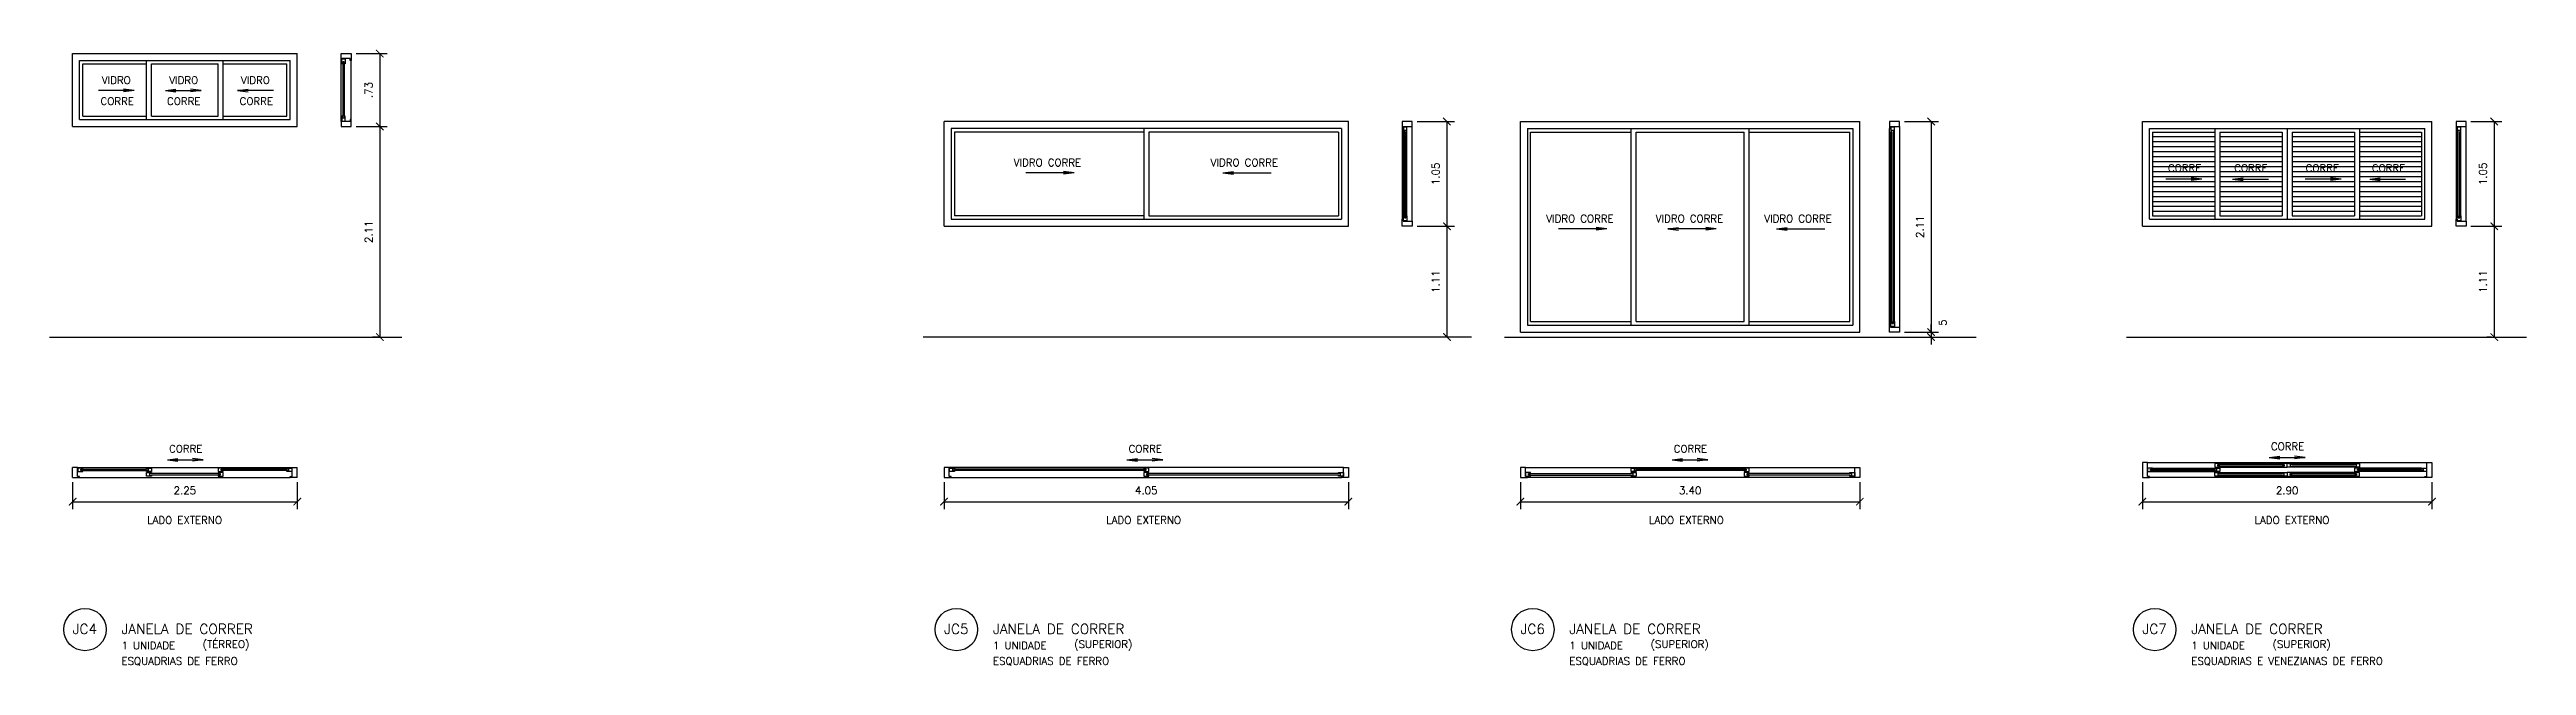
# Model space of a CAD drawing. Header units: millimetres. Extents: x 193 to 586, y 108 to 133.
# Drawn here: x 313.71 to 338.52, y 125.87 to 132.04 of the extents above; entities that cross this region are included whole.
import ezdxf

# ---------------------------------------------------------------- set-up
doc = ezdxf.new("R2010")
doc.units = ezdxf.units.MM
for name, color, linetype in [('CAIX', 2, 'Continuous'), ('CAIXN', 7, 'Continuous'), ('COTAS', 1, 'Continuous'), ('LVISTA01', 8, 'Continuous'), ('LVISTA02', 1, 'Continuous'), ('REVEST', 2, 'Continuous')]:
    doc.layers.add(name, color=color, linetype=linetype)
doc.styles.add('100-50', font='romans.shx', dxfattribs={"height": 0.125})
doc.styles.add('60-50', font='romans.shx', dxfattribs={"height": 0.075})
doc.dimstyles.new('50', dxfattribs={"dimtxt": 0.1, "dimasz": 2.5, "dimexe": 1.25, "dimexo": 0.625, "dimgap": 0.075, "dimtad": 1, "dimzin": 0, "dimdsep": 46, "dimtxsty": '60-50', "dimcen": 2.5, "dimclrt": 3, "dimadec": 0, "dimazin": 0, "dimtfac": 1, "dimtmove": 0, "dimatfit": 3, "dimfxl": 1, "dimarcsym": 0})

# ---------------------------------------------------------------- blocks, each defined once
blk = doc.blocks.new('_ARCHTICK')
at = {"color": 0, "linetype": 'ByBlock', "const_width": 0.15}
blk.add_lwpolyline([(-0.5, -0.5), (0.5, 0.5)], dxfattribs=at)
blk = doc.blocks.new('*D85')
at = {"color": 0, "linetype": 'ByBlock'}
for p, q in [((140.106, 234.805), (140.419, 234.805)), ((140.344, 234.805), (140.344, 234.075)), ((140.106, 234.075), (140.419, 234.075))]:
    blk.add_line(p, q, dxfattribs=at)
at = {"layer": 'DEFPOINTS', "color": 0, "linetype": 'ByBlock'}
for p in [(140.056, 234.805), (140.056, 234.075), (140.344, 234.075)]:
    blk.add_point(p, dxfattribs=at)
at = {"color": 0, "linetype": 'ByBlock', "xscale": 0.075, "yscale": 0.075, "zscale": 0.075}
for p, rotation in [((140.344, 234.805), 90), ((140.344, 234.075), 270)]:
    blk.add_blockref('_ARCHTICK', p, dxfattribs=dict(at, rotation=rotation))
at = {"color": 3, "linetype": 'ByBlock', "insert": (140.232, 234.44), "char_height": 0.075, "attachment_point": 5, "rotation": 90, "style": '60-50'}
blk.add_mtext('.73', dxfattribs=at)
blk = doc.blocks.new('*D86')
at = {"color": 0, "linetype": 'ByBlock'}
for p, q in [((140.344, 234.075), (140.344, 231.965)), ((140.352, 231.965), (140.269, 231.965))]:
    blk.add_line(p, q, dxfattribs=at)
at = {"layer": 'DEFPOINTS', "color": 0, "linetype": 'ByBlock'}
for p in [(140.056, 234.075), (140.344, 231.965), (140.402, 231.965)]:
    blk.add_point(p, dxfattribs=at)
at = {"color": 0, "linetype": 'ByBlock', "xscale": 0.075, "yscale": 0.075, "zscale": 0.075}
for p, rotation in [((140.344, 234.075), 90), ((140.344, 231.965), 270)]:
    blk.add_blockref('_ARCHTICK', p, dxfattribs=dict(at, rotation=rotation))
at = {"color": 3, "linetype": 'ByBlock', "insert": (140.232, 233.02), "char_height": 0.075, "attachment_point": 5, "rotation": 90, "style": '60-50'}
blk.add_mtext('2.11', dxfattribs=at)
blk = doc.blocks.new('*D87')
at = {"color": 0, "linetype": 'ByBlock'}
for p, q in [((141.414, 230.494), (141.414, 230.225)), ((143.664, 230.494), (143.664, 230.225)), ((141.414, 230.3), (143.664, 230.3))]:
    blk.add_line(p, q, dxfattribs=at)
at = {"layer": 'DEFPOINTS', "color": 0, "linetype": 'ByBlock'}
for p in [(141.414, 230.544), (143.664, 230.544), (143.664, 230.3)]:
    blk.add_point(p, dxfattribs=at)
at = {"color": 0, "linetype": 'ByBlock', "xscale": 0.075, "yscale": 0.075, "zscale": 0.075, "rotation": 180}
blk.add_blockref('_ARCHTICK', (141.414, 230.3), dxfattribs=at)
at = {"color": 0, "linetype": 'ByBlock', "xscale": 0.075, "yscale": 0.075, "zscale": 0.075}
blk.add_blockref('_ARCHTICK', (143.664, 230.3), dxfattribs=at)
at = {"color": 3, "linetype": 'ByBlock', "insert": (142.539, 230.413), "char_height": 0.075, "attachment_point": 5, "style": '60-50'}
blk.add_mtext('2.25', dxfattribs=at)
blk = doc.blocks.new('*D88')
at = {"color": 0, "linetype": 'ByBlock'}
for p, q in [((150.023, 234.115), (150.396, 234.115)), ((150.321, 234.115), (150.321, 233.065)), ((150.023, 233.065), (150.396, 233.065))]:
    blk.add_line(p, q, dxfattribs=at)
at = {"layer": 'DEFPOINTS', "color": 0, "linetype": 'ByBlock'}
for p in [(149.973, 234.115), (149.973, 233.065), (150.321, 233.065)]:
    blk.add_point(p, dxfattribs=at)
at = {"color": 0, "linetype": 'ByBlock', "xscale": 0.075, "yscale": 0.075, "zscale": 0.075}
for p, rotation in [((150.321, 234.115), 90), ((150.321, 233.065), 270)]:
    blk.add_blockref('_ARCHTICK', p, dxfattribs=dict(at, rotation=rotation))
at = {"color": 3, "linetype": 'ByBlock', "insert": (150.208, 233.59), "char_height": 0.075, "attachment_point": 5, "rotation": 90, "style": '60-50'}
blk.add_mtext('1.05', dxfattribs=at)
blk = doc.blocks.new('*D89')
at = {"color": 0, "linetype": 'ByBlock'}
for p, q in [((150.321, 233.06), (150.321, 231.95)), ((150.306, 231.95), (150.246, 231.95))]:
    blk.add_line(p, q, dxfattribs=at)
at = {"layer": 'DEFPOINTS', "color": 0, "linetype": 'ByBlock'}
for p in [(149.973, 233.06), (150.321, 231.95), (150.356, 231.95)]:
    blk.add_point(p, dxfattribs=at)
at = {"color": 0, "linetype": 'ByBlock', "xscale": 0.075, "yscale": 0.075, "zscale": 0.075}
for p, rotation in [((150.321, 233.06), 90), ((150.321, 231.95), 270)]:
    blk.add_blockref('_ARCHTICK', p, dxfattribs=dict(at, rotation=rotation))
at = {"color": 3, "linetype": 'ByBlock', "insert": (150.208, 232.505), "char_height": 0.075, "attachment_point": 5, "rotation": 90, "style": '60-50'}
blk.add_mtext('1.11', dxfattribs=at)
blk = doc.blocks.new('*D90')
at = {"color": 0, "linetype": 'ByBlock'}
for p, q in [((145.284, 230.494), (145.284, 230.225)), ((149.334, 230.494), (149.334, 230.225)), ((145.284, 230.3), (149.334, 230.3))]:
    blk.add_line(p, q, dxfattribs=at)
at = {"layer": 'DEFPOINTS', "color": 0, "linetype": 'ByBlock'}
for p in [(145.284, 230.544), (149.334, 230.544), (149.334, 230.3)]:
    blk.add_point(p, dxfattribs=at)
at = {"color": 0, "linetype": 'ByBlock', "xscale": 0.075, "yscale": 0.075, "zscale": 0.075, "rotation": 180}
blk.add_blockref('_ARCHTICK', (145.284, 230.3), dxfattribs=at)
at = {"color": 0, "linetype": 'ByBlock', "xscale": 0.075, "yscale": 0.075, "zscale": 0.075}
blk.add_blockref('_ARCHTICK', (149.334, 230.3), dxfattribs=at)
at = {"color": 3, "linetype": 'ByBlock', "insert": (147.309, 230.413), "char_height": 0.075, "attachment_point": 5, "style": '60-50'}
blk.add_mtext('4.05', dxfattribs=at)
blk = doc.blocks.new('*D91')
at = {"color": 0, "linetype": 'ByBlock'}
for p, q in [((150.92, 230.494), (150.92, 230.225)), ((154.32, 230.494), (154.32, 230.225)), ((150.92, 230.3), (154.32, 230.3))]:
    blk.add_line(p, q, dxfattribs=at)
at = {"layer": 'DEFPOINTS', "color": 0, "linetype": 'ByBlock'}
for p in [(150.92, 230.544), (154.32, 230.544), (154.32, 230.3)]:
    blk.add_point(p, dxfattribs=at)
at = {"color": 0, "linetype": 'ByBlock', "xscale": 0.075, "yscale": 0.075, "zscale": 0.075, "rotation": 180}
blk.add_blockref('_ARCHTICK', (150.92, 230.3), dxfattribs=at)
at = {"color": 0, "linetype": 'ByBlock', "xscale": 0.075, "yscale": 0.075, "zscale": 0.075}
blk.add_blockref('_ARCHTICK', (154.32, 230.3), dxfattribs=at)
at = {"color": 3, "linetype": 'ByBlock', "insert": (152.62, 230.413), "char_height": 0.075, "attachment_point": 5, "style": '60-50'}
blk.add_mtext('3.40', dxfattribs=at)
blk = doc.blocks.new('*D92')
at = {"color": 0, "linetype": 'ByBlock'}
for p, q in [((154.574, 234.11), (154.915, 234.11)), ((154.84, 234.11), (154.84, 232)), ((154.574, 232), (154.915, 232))]:
    blk.add_line(p, q, dxfattribs=at)
at = {"layer": 'DEFPOINTS', "color": 0, "linetype": 'ByBlock'}
for p in [(154.524, 234.11), (154.524, 232), (154.84, 232)]:
    blk.add_point(p, dxfattribs=at)
at = {"color": 0, "linetype": 'ByBlock', "xscale": 0.075, "yscale": 0.075, "zscale": 0.075}
for p, rotation in [((154.84, 234.11), 90), ((154.84, 232), 270)]:
    blk.add_blockref('_ARCHTICK', p, dxfattribs=dict(at, rotation=rotation))
at = {"color": 3, "linetype": 'ByBlock', "insert": (154.728, 233.055), "char_height": 0.075, "attachment_point": 5, "rotation": 90, "style": '60-50'}
blk.add_mtext('2.11', dxfattribs=at)
blk = doc.blocks.new('*D93')
at = {"color": 0, "linetype": 'ByBlock'}
for p, q in [((154.84, 232), (154.84, 232.075)), ((154.84, 232), (154.84, 231.95)), ((154.84, 232), (154.84, 231.95)), ((154.58, 231.95), (154.915, 231.95)), ((154.84, 231.95), (154.84, 231.875))]:
    blk.add_line(p, q, dxfattribs=at)
at = {"layer": 'DEFPOINTS', "color": 0, "linetype": 'ByBlock'}
for p in [(154.524, 232), (154.53, 231.95), (154.84, 231.95)]:
    blk.add_point(p, dxfattribs=at)
at = {"color": 0, "linetype": 'ByBlock', "xscale": 0.075, "yscale": 0.075, "zscale": 0.075}
for p, rotation in [((154.84, 232), 270), ((154.84, 231.95), 90)]:
    blk.add_blockref('_ARCHTICK', p, dxfattribs=dict(at, rotation=rotation))
at = {"color": 3, "linetype": 'ByBlock', "insert": (154.957, 232.094), "char_height": 0.075, "attachment_point": 5, "rotation": 90, "style": '60-50'}
blk.add_mtext('5', dxfattribs=at)
blk = doc.blocks.new('*D94')
at = {"color": 0, "linetype": 'ByBlock'}
for p, q in [((158.742, 234.115), (159.05, 234.115)), ((158.975, 234.115), (158.975, 233.065)), ((158.742, 233.065), (159.05, 233.065))]:
    blk.add_line(p, q, dxfattribs=at)
at = {"layer": 'DEFPOINTS', "color": 0, "linetype": 'ByBlock'}
for p in [(158.692, 234.115), (158.692, 233.065), (158.975, 233.065)]:
    blk.add_point(p, dxfattribs=at)
at = {"color": 0, "linetype": 'ByBlock', "xscale": 0.075, "yscale": 0.075, "zscale": 0.075}
for p, rotation in [((158.975, 234.115), 90), ((158.975, 233.065), 270)]:
    blk.add_blockref('_ARCHTICK', p, dxfattribs=dict(at, rotation=rotation))
at = {"color": 3, "linetype": 'ByBlock', "insert": (158.862, 233.59), "char_height": 0.075, "attachment_point": 5, "rotation": 90, "style": '60-50'}
blk.add_mtext('1.05', dxfattribs=at)
blk = doc.blocks.new('*D95')
at = {"color": 0, "linetype": 'ByBlock'}
for p, q in [((158.975, 233.06), (158.975, 231.95)), ((158.947, 231.95), (158.9, 231.95))]:
    blk.add_line(p, q, dxfattribs=at)
at = {"layer": 'DEFPOINTS', "color": 0, "linetype": 'ByBlock'}
for p in [(158.692, 233.06), (158.975, 231.95), (158.997, 231.95)]:
    blk.add_point(p, dxfattribs=at)
at = {"color": 0, "linetype": 'ByBlock', "xscale": 0.075, "yscale": 0.075, "zscale": 0.075}
for p, rotation in [((158.975, 233.06), 90), ((158.975, 231.95), 270)]:
    blk.add_blockref('_ARCHTICK', p, dxfattribs=dict(at, rotation=rotation))
at = {"color": 3, "linetype": 'ByBlock', "insert": (158.862, 232.505), "char_height": 0.075, "attachment_point": 5, "rotation": 90, "style": '60-50'}
blk.add_mtext('1.11', dxfattribs=at)
blk = doc.blocks.new('*D96')
at = {"color": 0, "linetype": 'ByBlock'}
for p, q in [((155.451, 230.494), (155.451, 230.225)), ((158.351, 230.494), (158.351, 230.225)), ((155.451, 230.3), (158.351, 230.3))]:
    blk.add_line(p, q, dxfattribs=at)
at = {"layer": 'DEFPOINTS', "color": 0, "linetype": 'ByBlock'}
for p in [(155.451, 230.544), (158.351, 230.544), (158.351, 230.3)]:
    blk.add_point(p, dxfattribs=at)
at = {"color": 0, "linetype": 'ByBlock', "xscale": 0.075, "yscale": 0.075, "zscale": 0.075, "rotation": 180}
blk.add_blockref('_ARCHTICK', (155.451, 230.3), dxfattribs=at)
at = {"color": 0, "linetype": 'ByBlock', "xscale": 0.075, "yscale": 0.075, "zscale": 0.075}
blk.add_blockref('_ARCHTICK', (158.351, 230.3), dxfattribs=at)
at = {"color": 3, "linetype": 'ByBlock', "insert": (156.901, 230.413), "char_height": 0.075, "attachment_point": 5, "style": '60-50'}
blk.add_mtext('2.90', dxfattribs=at)

msp = doc.modelspace()

# ---------------------------------------------------------------- linework, layer by layer
at = {"layer": 'CAIX'}
for p, q in [((316.6312, 131.9997), (316.7312, 131.9997)), ((316.6487, 131.8972), (316.6487, 131.3722)), ((316.6637, 131.8972), (316.6637, 131.3722)), ((314.5594, 131.631), (314.4535, 131.6443)), ((314.5594, 131.631), (314.4535, 131.6178)), ((314.8713, 131.631), (314.9772, 131.6443)), ((314.8713, 131.631), (314.9772, 131.6178)), ((315.2305, 131.631), (315.1245, 131.6443)), ((315.2305, 131.631), (315.1245, 131.6178)), ((315.594, 131.631), (315.6999, 131.6443)), ((315.594, 131.631), (315.6999, 131.6178)), ((316.6312, 131.2697), (316.7312, 131.2697)), ((327.2834, 130.3748), (327.2834, 131.2137)), ((327.2984, 130.3748), (327.2984, 131.2137)), ((332.1651, 129.3147), (332.1651, 131.2137)), ((332.1801, 129.3147), (332.1801, 131.2137)), ((337.839, 130.3748), (337.839, 131.2137)), ((337.854, 130.3748), (337.854, 131.2137)), ((323.9754, 130.8057), (323.8694, 130.8189)), ((323.9754, 130.8057), (323.8694, 130.7925)), ((325.4638, 130.8057), (325.5697, 130.8189)), ((325.4638, 130.8057), (325.5697, 130.7925)), ((335.2687, 130.7412), (335.1627, 130.7544)), ((335.5772, 130.7412), (335.6831, 130.7544)), ((336.6648, 130.7412), (336.5589, 130.7544)), ((336.9516, 130.7412), (337.0576, 130.7544)), ((335.2687, 130.7412), (335.1627, 130.728)), ((335.5772, 130.7412), (335.6831, 130.728)), ((336.6648, 130.7412), (336.5589, 130.728)), ((336.9516, 130.7412), (337.0576, 130.728)), ((329.3093, 130.2439), (329.2034, 130.2571)), ((329.9225, 130.2439), (330.0284, 130.2571)), ((330.4064, 130.2439), (330.3005, 130.2571)), ((331.0095, 130.2439), (331.1154, 130.2571)), ((329.3093, 130.2439), (329.2034, 130.2306)), ((329.9225, 130.2439), (330.0284, 130.2306)), ((330.4064, 130.2439), (330.3005, 130.2306)), ((331.0095, 130.2439), (331.1154, 130.2306)), ((313.942, 127.7535), (313.942, 127.8535)), ((314.027, 127.836), (314.6836, 127.836)), ((314.027, 127.821), (314.6836, 127.821)), ((315.4003, 127.791), (314.7336, 127.791)), ((315.4003, 127.776), (314.7336, 127.776)), ((314.8916, 127.9284), (314.9975, 127.9417)), ((314.8916, 127.9284), (314.9975, 127.9152)), ((315.2507, 127.9284), (315.1448, 127.9417)), ((315.2507, 127.9284), (315.1448, 127.9152)), ((316.0895, 127.836), (315.4503, 127.836)), ((316.0895, 127.821), (315.4503, 127.821)), ((316.192, 127.7535), (316.192, 127.8535)), ((322.6712, 127.8535), (322.6712, 127.7535)), ((324.6712, 127.836), (322.7753, 127.836)), ((324.6712, 127.821), (322.7753, 127.821)), ((324.5029, 127.9284), (324.6088, 127.9417)), ((324.5029, 127.9284), (324.6088, 127.9152)), ((326.6212, 127.791), (324.7212, 127.791)), ((326.6212, 127.776), (324.7212, 127.776)), ((324.862, 127.9284), (324.7561, 127.9417)), ((324.862, 127.9284), (324.7561, 127.9152)), ((326.6212, 127.801), (326.6712, 127.801)), ((326.6212, 127.791), (326.6212, 127.801)), ((326.6412, 127.791), (326.6212, 127.791)), ((326.6212, 127.766), (326.6212, 127.776)), ((326.6212, 127.776), (326.6412, 127.776)), ((326.6412, 127.776), (326.6412, 127.791)), ((326.6712, 127.801), (326.6712, 127.766)), ((326.7212, 127.8535), (326.7212, 127.7535)), ((328.4447, 127.8535), (328.4447, 127.7535)), ((328.5447, 127.801), (328.4947, 127.801)), ((328.4947, 127.801), (328.4947, 127.766)), ((328.5247, 127.776), (328.5247, 127.791)), ((328.5247, 127.791), (328.5447, 127.791)), ((328.5447, 127.776), (328.5247, 127.776)), ((328.5447, 127.791), (328.5447, 127.801)), ((328.5447, 127.791), (329.553, 127.791)), ((328.5447, 127.776), (329.553, 127.776)), ((328.5447, 127.766), (328.5447, 127.776)), ((330.6863, 127.836), (329.603, 127.836)), ((330.6863, 127.821), (329.603, 127.821)), ((329.9632, 127.9284), (330.0692, 127.9417)), ((329.9632, 127.9284), (330.0692, 127.9152)), ((330.3224, 127.9284), (330.2165, 127.9417)), ((330.3224, 127.9284), (330.2165, 127.9152)), ((331.7447, 127.791), (330.7363, 127.791)), ((331.7447, 127.776), (330.7363, 127.776)), ((331.7447, 127.801), (331.7947, 127.801)), ((331.7447, 127.791), (331.7447, 127.801)), ((331.7647, 127.791), (331.7447, 127.791)), ((331.7447, 127.766), (331.7447, 127.776)), ((331.7447, 127.776), (331.7647, 127.776)), ((331.7647, 127.776), (331.7647, 127.791)), ((331.7947, 127.801), (331.7947, 127.766)), ((331.8447, 127.8535), (331.8447, 127.7535)), ((334.6746, 127.9035), (334.6746, 127.7535)), ((334.7596, 127.836), (335.3996, 127.836)), ((334.7596, 127.821), (335.3996, 127.821)), ((335.4321, 127.881), (336.0746, 127.881)), ((335.4321, 127.866), (336.0746, 127.866)), ((335.4321, 127.791), (336.0746, 127.791)), ((335.4321, 127.776), (336.0746, 127.776)), ((335.9452, 127.9525), (336.0512, 127.9658)), ((335.9452, 127.9525), (336.0512, 127.9393)), ((336.7996, 127.881), (336.1746, 127.881)), ((336.7996, 127.866), (336.1746, 127.866)), ((336.7996, 127.791), (336.1746, 127.791)), ((336.7996, 127.776), (336.1746, 127.776)), ((336.3044, 127.9525), (336.1985, 127.9658)), ((336.3044, 127.9525), (336.1985, 127.9393)), ((337.4721, 127.836), (336.8496, 127.836)), ((337.4721, 127.821), (336.8496, 127.821)), ((337.5746, 127.9035), (337.5746, 127.7535)), ((326.6712, 127.766), (326.6212, 127.766)), ((328.4947, 127.766), (328.5447, 127.766)), ((331.7947, 127.766), (331.7447, 127.766))]:
    msp.add_line(p, q, dxfattribs=at)
at = {"layer": 'CAIX', "color": 1}
for p, q in [((316.6312, 131.3197), (316.6312, 131.9497)), ((316.7312, 131.3397), (316.7312, 131.9297)), ((332.1426, 129.2796), (332.1426, 131.2496)), ((327.2734, 130.3748), (327.2734, 131.2137)), ((327.3084, 130.3748), (327.3084, 131.2137)), ((332.1551, 129.3147), (332.1551, 131.2137)), ((332.1901, 129.3147), (332.1901, 131.2137)), ((337.829, 130.3748), (337.829, 131.2137)), ((337.864, 130.3748), (337.864, 131.2137)), ((313.992, 127.8535), (316.142, 127.8535)), ((334.7246, 127.9035), (337.5246, 127.9035)), ((334.7771, 127.846), (335.3996, 127.846)), ((334.7771, 127.811), (335.3996, 127.811)), ((335.4496, 127.891), (336.0746, 127.891)), ((335.4496, 127.856), (336.0746, 127.856)), ((335.4496, 127.801), (336.0746, 127.801)), ((336.8021, 127.891), (336.1746, 127.891)), ((336.8021, 127.856), (336.1746, 127.856)), ((336.8021, 127.801), (336.1746, 127.801)), ((337.4721, 127.846), (336.8496, 127.846)), ((337.4721, 127.811), (336.8496, 127.811)), ((314.012, 127.7535), (316.122, 127.7535)), ((337.5046, 127.7535), (334.7446, 127.7535)), ((335.4496, 127.766), (336.0746, 127.766)), ((336.8021, 127.766), (336.1746, 127.766))]:
    msp.add_line(p, q, dxfattribs=at)
at = {"layer": 'CAIX', "color": 7}
for p, q in [((314.5594, 131.631), (314.2003, 131.631)), ((314.8713, 131.631), (315.2305, 131.631)), ((315.9531, 131.631), (315.594, 131.631)), ((323.9754, 130.8057), (323.4914, 130.8057)), ((325.4638, 130.8057), (325.9477, 130.8057)), ((335.2687, 130.7412), (334.9095, 130.7412)), ((335.5772, 130.7412), (335.9364, 130.7412)), ((336.6648, 130.7412), (336.3056, 130.7412)), ((336.9516, 130.7412), (337.3108, 130.7412)), ((329.3093, 130.2439), (328.8254, 130.2439)), ((330.4064, 130.2439), (329.9225, 130.2439)), ((331.0095, 130.2439), (331.4934, 130.2439)), ((314.8916, 127.9284), (315.2507, 127.9284)), ((324.5029, 127.9284), (324.862, 127.9284)), ((329.9632, 127.9284), (330.3224, 127.9284)), ((335.9452, 127.9525), (336.3044, 127.9525))]:
    msp.add_line(p, q, dxfattribs=at)
at = {"layer": 'CAIX'}
for points in [[(316.7312, 131.9997), (316.7312, 131.9297), (316.7212, 131.9297), (316.7212, 131.9497), (316.6312, 131.9497), (316.6312, 131.9997)], [(316.7312, 131.2697), (316.7312, 131.3397), (316.7212, 131.3397), (316.7212, 131.3197), (316.6312, 131.3197), (316.6312, 131.2697)], [(313.942, 127.7535), (314.012, 127.7535), (314.012, 127.7635), (313.992, 127.7635), (313.992, 127.8535), (313.942, 127.8535)], [(316.192, 127.7535), (316.122, 127.7535), (316.122, 127.7635), (316.142, 127.7635), (316.142, 127.8535), (316.192, 127.8535)], [(322.6712, 127.7535), (322.7412, 127.7535), (322.7412, 127.7635), (322.7212, 127.7635), (322.7212, 127.8535), (322.6712, 127.8535)], [(326.7212, 127.7535), (326.6512, 127.7535), (326.6512, 127.7635), (326.6712, 127.7635), (326.6712, 127.8535), (326.7212, 127.8535)], [(328.4447, 127.7535), (328.5147, 127.7535), (328.5147, 127.7635), (328.4947, 127.7635), (328.4947, 127.8535), (328.4447, 127.8535)], [(331.8447, 127.7535), (331.7747, 127.7535), (331.7747, 127.7635), (331.7947, 127.7635), (331.7947, 127.8535), (331.8447, 127.8535)], [(334.6746, 127.7535), (334.7446, 127.7535), (334.7446, 127.7635), (334.7246, 127.7635), (334.7246, 127.9035), (334.6746, 127.9035)], [(337.5746, 127.7535), (337.5046, 127.7535), (337.5046, 127.7635), (337.5246, 127.7635), (337.5246, 127.9035), (337.5746, 127.9035)]]:
    msp.add_lwpolyline(points, dxfattribs=at)
for points in [[(316.6737, 131.9472), (316.6737, 131.8972), (316.6637, 131.8972), (316.6637, 131.9172), (316.6487, 131.9172), (316.6487, 131.8972), (316.6387, 131.8972), (316.6387, 131.9472)], [(316.6737, 131.3222), (316.6737, 131.3722), (316.6637, 131.3722), (316.6637, 131.3522), (316.6487, 131.3522), (316.6487, 131.3722), (316.6387, 131.3722), (316.6387, 131.3222)], [(327.2609, 131.3197), (327.2609, 131.2497), (327.2709, 131.2497), (327.2709, 131.2697), (327.3609, 131.2697), (327.3609, 131.3197)], [(327.2734, 131.2637), (327.2734, 131.2137), (327.2834, 131.2137), (327.2834, 131.2337), (327.2984, 131.2337), (327.2984, 131.2137), (327.3084, 131.2137), (327.3084, 131.2637)], [(332.1426, 131.3196), (332.1426, 131.2496), (332.1526, 131.2496), (332.1526, 131.2696), (332.2426, 131.2696), (332.2426, 131.3196)], [(332.1551, 131.2637), (332.1551, 131.2137), (332.1651, 131.2137), (332.1651, 131.2337), (332.1801, 131.2337), (332.1801, 131.2137), (332.1901, 131.2137), (332.1901, 131.2637)], [(337.8165, 131.3196), (337.8165, 131.2496), (337.8265, 131.2496), (337.8265, 131.2696), (337.9165, 131.2696), (337.9165, 131.3196)], [(337.829, 131.2637), (337.829, 131.2137), (337.839, 131.2137), (337.839, 131.2337), (337.854, 131.2337), (337.854, 131.2137), (337.864, 131.2137), (337.864, 131.2637)], [(327.2609, 130.2697), (327.2609, 130.3397), (327.2709, 130.3397), (327.2709, 130.3197), (327.3609, 130.3197), (327.3609, 130.2697)], [(327.2734, 130.3248), (327.2734, 130.3748), (327.2834, 130.3748), (327.2834, 130.3548), (327.2984, 130.3548), (327.2984, 130.3748), (327.3084, 130.3748), (327.3084, 130.3248)], [(337.8165, 130.2696), (337.8165, 130.3396), (337.8265, 130.3396), (337.8265, 130.3196), (337.9165, 130.3196), (337.9165, 130.2696)], [(337.829, 130.3248), (337.829, 130.3748), (337.839, 130.3748), (337.839, 130.3548), (337.854, 130.3548), (337.854, 130.3748), (337.864, 130.3748), (337.864, 130.3248)], [(332.1426, 129.2096), (332.1426, 129.2796), (332.1526, 129.2796), (332.1526, 129.2596), (332.2426, 129.2596), (332.2426, 129.2096)], [(332.1551, 129.2647), (332.1551, 129.3147), (332.1651, 129.3147), (332.1651, 129.2947), (332.1801, 129.2947), (332.1801, 129.3147), (332.1901, 129.3147), (332.1901, 129.2647)], [(313.9945, 127.811), (314.0445, 127.811), (314.0445, 127.821), (314.0245, 127.821), (314.0245, 127.836), (314.0445, 127.836), (314.0445, 127.846), (313.9945, 127.846)], [(314.7336, 127.811), (314.6836, 127.811), (314.6836, 127.821), (314.7036, 127.821), (314.7036, 127.836), (314.6836, 127.836), (314.6836, 127.846), (314.7336, 127.846)], [(314.6836, 127.801), (314.7336, 127.801), (314.7336, 127.791), (314.7136, 127.791), (314.7136, 127.776), (314.7336, 127.776), (314.7336, 127.766), (314.6836, 127.766)], [(315.4003, 127.811), (315.4503, 127.811), (315.4503, 127.821), (315.4303, 127.821), (315.4303, 127.836), (315.4503, 127.836), (315.4503, 127.846), (315.4003, 127.846)], [(315.4503, 127.801), (315.4003, 127.801), (315.4003, 127.791), (315.4203, 127.791), (315.4203, 127.776), (315.4003, 127.776), (315.4003, 127.766), (315.4503, 127.766)], [(316.1395, 127.811), (316.0895, 127.811), (316.0895, 127.821), (316.1095, 127.821), (316.1095, 127.836), (316.0895, 127.836), (316.0895, 127.846), (316.1395, 127.846)], [(322.7553, 127.821), (322.7753, 127.821), (322.7753, 127.811), (322.7253, 127.811), (322.7253, 127.846), (322.7753, 127.846), (322.7753, 127.836), (322.7553, 127.836)], [(324.6912, 127.821), (324.6712, 127.821), (324.6712, 127.811), (324.7212, 127.811), (324.7212, 127.846), (324.6712, 127.846), (324.6712, 127.836), (324.6912, 127.836)], [(324.7012, 127.791), (324.7212, 127.791), (324.7212, 127.801), (324.6712, 127.801), (324.6712, 127.766), (324.7212, 127.766), (324.7212, 127.776), (324.7012, 127.776)], [(329.583, 127.821), (329.603, 127.821), (329.603, 127.811), (329.553, 127.811), (329.553, 127.846), (329.603, 127.846), (329.603, 127.836), (329.583, 127.836)], [(329.573, 127.791), (329.553, 127.791), (329.553, 127.801), (329.603, 127.801), (329.603, 127.766), (329.553, 127.766), (329.553, 127.776), (329.573, 127.776)], [(330.7063, 127.821), (330.6863, 127.821), (330.6863, 127.811), (330.7363, 127.811), (330.7363, 127.846), (330.6863, 127.846), (330.6863, 127.836), (330.7063, 127.836)], [(330.7163, 127.791), (330.7363, 127.791), (330.7363, 127.801), (330.6863, 127.801), (330.6863, 127.766), (330.7363, 127.766), (330.7363, 127.776), (330.7163, 127.776)], [(334.7271, 127.811), (334.7771, 127.811), (334.7771, 127.821), (334.7571, 127.821), (334.7571, 127.836), (334.7771, 127.836), (334.7771, 127.846), (334.7271, 127.846)], [(335.3996, 127.856), (335.4496, 127.856), (335.4496, 127.866), (335.4296, 127.866), (335.4296, 127.881), (335.4496, 127.881), (335.4496, 127.891), (335.3996, 127.891)], [(335.4496, 127.811), (335.3996, 127.811), (335.3996, 127.821), (335.4196, 127.821), (335.4196, 127.836), (335.3996, 127.836), (335.3996, 127.846), (335.4496, 127.846)], [(335.3996, 127.801), (335.4496, 127.801), (335.4496, 127.791), (335.4296, 127.791), (335.4296, 127.776), (335.4496, 127.776), (335.4496, 127.766), (335.3996, 127.766)], [(336.0946, 127.881), (336.0946, 127.866), (336.0746, 127.866), (336.0746, 127.856), (336.1246, 127.856), (336.1246, 127.891), (336.0746, 127.891), (336.0746, 127.881)], [(336.0946, 127.776), (336.0946, 127.791), (336.0746, 127.791), (336.0746, 127.801), (336.1246, 127.801), (336.1246, 127.766), (336.0746, 127.766), (336.0746, 127.776)], [(336.1746, 127.881), (336.1546, 127.881), (336.1546, 127.866), (336.1746, 127.866), (336.1746, 127.856), (336.1246, 127.856), (336.1246, 127.891), (336.1072, 127.891), (336.1072, 127.8965), (336.1396, 127.8965), (336.1396, 127.891), (336.1746, 127.891)], [(336.1746, 127.776), (336.1546, 127.776), (336.1546, 127.791), (336.1746, 127.791), (336.1746, 127.801), (336.1246, 127.801), (336.1246, 127.766), (336.1072, 127.766), (336.1072, 127.7605), (336.1396, 127.7605), (336.1396, 127.766), (336.1746, 127.766)], [(336.8496, 127.856), (336.7996, 127.856), (336.7996, 127.866), (336.8196, 127.866), (336.8196, 127.881), (336.7996, 127.881), (336.7996, 127.891), (336.8496, 127.891)], [(336.7996, 127.811), (336.8496, 127.811), (336.8496, 127.821), (336.8296, 127.821), (336.8296, 127.836), (336.8496, 127.836), (336.8496, 127.846), (336.7996, 127.846)], [(336.8496, 127.801), (336.7996, 127.801), (336.7996, 127.791), (336.8196, 127.791), (336.8196, 127.776), (336.7996, 127.776), (336.7996, 127.766), (336.8496, 127.766)], [(337.5221, 127.811), (337.4721, 127.811), (337.4721, 127.821), (337.4921, 127.821), (337.4921, 127.836), (337.4721, 127.836), (337.4721, 127.846), (337.5221, 127.846)]]:
    msp.add_lwpolyline(points, close=True, dxfattribs=at)
at = {"layer": 'CAIXN', "color": 8, "ltscale": 0.5}
for centre in [(314.0661, 126.2284), (322.7953, 126.2284), (328.5688, 126.2284), (334.7987, 126.2284)]:
    msp.add_circle(centre, 0.2125, dxfattribs=at)
at = {"layer": 'LVISTA01'}
for p, q in [((314.0445, 131.3722), (314.0445, 131.8972)), ((314.0445, 131.8972), (314.6836, 131.8972)), ((314.6836, 131.3397), (314.6836, 131.9297)), ((314.7336, 131.3722), (314.7336, 131.8972)), ((314.7336, 131.8972), (315.4003, 131.8972)), ((315.4003, 131.3722), (315.4003, 131.8972)), ((315.4503, 131.3397), (315.4503, 131.9297)), ((315.4503, 131.8972), (316.0895, 131.8972)), ((316.0895, 131.3722), (316.0895, 131.8972)), ((314.0445, 131.3722), (314.6836, 131.3722)), ((314.7336, 131.3722), (315.4003, 131.3722)), ((315.4503, 131.3722), (316.0895, 131.3722)), ((324.6712, 131.2497), (324.6712, 130.3397)), ((335.3996, 131.2496), (335.3996, 130.3396)), ((336.1246, 131.2496), (336.1246, 130.3396)), ((336.8496, 131.2496), (336.8496, 130.3396)), ((322.7753, 131.2137), (322.7753, 130.3748)), ((324.6712, 131.2137), (322.7753, 131.2137)), ((324.7212, 131.2137), (324.7212, 130.3748)), ((326.6212, 131.2137), (324.7212, 131.2137)), ((326.6212, 131.2137), (326.6212, 130.3748)), ((334.7771, 131.2137), (334.7771, 130.3748)), ((334.7771, 131.2137), (335.3996, 131.2137)), ((334.7771, 131.1696), (335.3996, 131.1696)), ((334.7771, 131.1196), (335.3996, 131.1196)), ((334.7771, 131.0696), (335.3996, 131.0696)), ((334.7771, 131.0196), (335.3996, 131.0196)), ((335.4496, 131.2137), (335.4496, 130.3748)), ((335.4496, 131.2137), (336.0746, 131.2137)), ((335.4496, 131.1696), (336.0746, 131.1696)), ((335.4496, 131.1196), (336.0746, 131.1196)), ((335.4496, 131.0696), (336.0746, 131.0696)), ((335.4496, 131.0196), (336.0746, 131.0196)), ((336.0746, 131.2137), (336.0746, 130.3748)), ((336.1746, 131.2137), (336.1746, 130.3748)), ((336.1746, 131.2137), (336.7996, 131.2137)), ((336.1746, 131.1696), (336.7996, 131.1696)), ((336.1746, 131.1196), (336.7996, 131.1196)), ((336.1746, 131.0696), (336.7996, 131.0696)), ((336.1746, 131.0196), (336.7996, 131.0196)), ((336.7996, 131.2137), (336.7996, 130.3748)), ((336.8496, 131.2137), (337.4721, 131.2137)), ((336.8496, 131.1696), (337.4721, 131.1696)), ((336.8496, 131.1196), (337.4721, 131.1196)), ((336.8496, 131.0696), (337.4721, 131.0696)), ((336.8496, 131.0196), (337.4721, 131.0196)), ((337.4721, 131.2137), (337.4721, 130.3748)), ((334.7771, 130.9696), (335.3996, 130.9696)), ((334.7771, 130.9196), (335.3996, 130.9196)), ((334.7771, 130.8696), (335.3996, 130.8696)), ((334.7771, 130.8196), (335.3996, 130.8196)), ((334.7771, 130.7696), (335.3996, 130.7696)), ((335.4496, 130.9696), (336.0746, 130.9696)), ((335.4496, 130.9196), (336.0746, 130.9196)), ((335.4496, 130.8696), (336.0746, 130.8696)), ((335.4496, 130.8196), (336.0746, 130.8196)), ((335.4496, 130.7696), (336.0746, 130.7696)), ((336.1746, 130.9696), (336.7996, 130.9696)), ((336.1746, 130.9196), (336.7996, 130.9196)), ((336.1746, 130.8696), (336.7996, 130.8696)), ((336.1746, 130.8196), (336.7996, 130.8196)), ((336.1746, 130.7696), (336.7996, 130.7696)), ((336.8496, 130.9696), (337.4721, 130.9696)), ((336.8496, 130.9196), (337.4721, 130.9196)), ((336.8496, 130.8696), (337.4721, 130.8696)), ((336.8496, 130.8196), (337.4721, 130.8196)), ((336.8496, 130.7696), (337.4721, 130.7696)), ((334.7771, 130.7196), (335.3996, 130.7196)), ((334.7771, 130.6696), (335.3996, 130.6696)), ((334.7771, 130.6196), (335.3996, 130.6196)), ((334.7771, 130.5696), (335.3996, 130.5696)), ((334.7771, 130.5196), (335.3996, 130.5196)), ((335.4496, 130.7196), (336.0746, 130.7196)), ((335.4496, 130.6696), (336.0746, 130.6696)), ((335.4496, 130.6196), (336.0746, 130.6196)), ((335.4496, 130.5696), (336.0746, 130.5696)), ((335.4496, 130.5196), (336.0746, 130.5196)), ((336.1746, 130.7196), (336.7996, 130.7196)), ((336.1746, 130.6696), (336.7996, 130.6696)), ((336.1746, 130.6196), (336.7996, 130.6196)), ((336.1746, 130.5696), (336.7996, 130.5696)), ((336.1746, 130.5196), (336.7996, 130.5196)), ((336.8496, 130.7196), (337.4721, 130.7196)), ((336.8496, 130.6696), (337.4721, 130.6696)), ((336.8496, 130.6196), (337.4721, 130.6196)), ((336.8496, 130.5696), (337.4721, 130.5696)), ((336.8496, 130.5196), (337.4721, 130.5196)), ((324.6712, 130.3748), (322.7753, 130.3748)), ((324.7212, 130.3748), (326.6212, 130.3748)), ((334.7771, 130.4696), (335.3996, 130.4696)), ((334.7771, 130.4196), (335.3996, 130.4196)), ((334.7771, 130.3748), (335.3996, 130.3748)), ((335.4496, 130.4696), (336.0746, 130.4696)), ((335.4496, 130.4196), (336.0746, 130.4196)), ((335.4496, 130.3748), (336.0746, 130.3748)), ((336.1746, 130.4696), (336.7996, 130.4696)), ((336.1746, 130.4196), (336.7996, 130.4196)), ((336.1746, 130.3748), (336.7996, 130.3748)), ((336.8496, 130.4696), (337.4721, 130.4696)), ((336.8496, 130.4196), (337.4721, 130.4196)), ((336.8496, 130.3748), (337.4721, 130.3748))]:
    msp.add_line(p, q, dxfattribs=at)
at = {"layer": 'LVISTA02'}
for p, q in [((313.942, 131.2697), (313.942, 131.9997)), ((313.942, 131.9997), (316.192, 131.9997)), ((316.192, 131.2697), (316.192, 131.9997)), ((314.012, 131.9297), (316.122, 131.9297)), ((314.012, 131.3397), (314.012, 131.9297)), ((316.122, 131.3397), (316.122, 131.9297)), ((313.942, 131.2697), (316.192, 131.2697)), ((314.012, 131.3397), (316.122, 131.3397)), ((326.7212, 131.3197), (322.6712, 131.3197)), ((322.6712, 130.2697), (322.6712, 131.3197)), ((322.7412, 131.2497), (322.7412, 130.3397)), ((326.6512, 131.2497), (322.7412, 131.2497)), ((326.6512, 131.2497), (326.6512, 130.3397)), ((326.7212, 130.2697), (326.7212, 131.3197)), ((327.2609, 131.2497), (327.2609, 130.3397)), ((327.3609, 130.3197), (327.3609, 131.2697)), ((328.4447, 129.2096), (328.4447, 131.3196)), ((328.4447, 131.3196), (331.8447, 131.3196)), ((328.5147, 131.2496), (331.7747, 131.2496)), ((328.5147, 131.2496), (328.5147, 129.2796)), ((331.7747, 131.2496), (331.7747, 129.2796)), ((331.8447, 129.2096), (331.8447, 131.3196)), ((332.2426, 131.2696), (332.2426, 129.2596)), ((334.6746, 131.3196), (337.5746, 131.3196)), ((334.6746, 130.2696), (334.6746, 131.3196)), ((334.7446, 131.2496), (337.5046, 131.2496)), ((334.7446, 130.3396), (334.7446, 131.2496)), ((337.5046, 130.3396), (337.5046, 131.2496)), ((337.5746, 130.2696), (337.5746, 131.3196)), ((337.8165, 131.2496), (337.8165, 130.3396)), ((337.9165, 130.3196), (337.9165, 131.2696)), ((322.6712, 130.2697), (326.7212, 130.2697)), ((322.7412, 130.3397), (326.6512, 130.3397)), ((334.6746, 130.2696), (337.5746, 130.2696)), ((334.7446, 130.3396), (337.5046, 130.3396)), ((328.5147, 129.2796), (331.7747, 129.2796)), ((328.4447, 129.2096), (331.8447, 129.2096)), ((326.6712, 127.8535), (322.7212, 127.8535)), ((328.4947, 127.8535), (331.7947, 127.8535)), ((322.7412, 127.7535), (326.6512, 127.7535)), ((331.7747, 127.7535), (328.5147, 127.7535))]:
    msp.add_line(p, q, dxfattribs=at)
at = {"layer": 'LVISTA02', "color": 8}
for p, q in [((329.553, 129.2796), (329.553, 131.2496)), ((330.7363, 129.2796), (330.7363, 131.2496)), ((328.5447, 131.2137), (329.553, 131.2137)), ((328.5447, 129.3147), (328.5447, 131.2137)), ((329.603, 129.3147), (329.603, 131.2137)), ((329.603, 131.2137), (330.6863, 131.2137)), ((330.6863, 129.3147), (330.6863, 131.2137)), ((330.7363, 131.2137), (331.7447, 131.2137)), ((331.7447, 129.3147), (331.7447, 131.2137)), ((328.5447, 129.3147), (329.553, 129.3147)), ((329.603, 129.3147), (330.6863, 129.3147)), ((330.7363, 129.3147), (331.7447, 129.3147))]:
    msp.add_line(p, q, dxfattribs=at)
at = {"layer": 'LVISTA02', "color": 2}
msp.add_line((313.7112, 129.1596), (317.2406, 129.1596), dxfattribs=at)
at = {"layer": 'REVEST'}
for p, q in [((327.9539, 129.1596), (322.4632, 129.1596)), ((328.2848, 129.1596), (333.0095, 129.1596)), ((334.5152, 129.1596), (338.5218, 129.1596))]:
    msp.add_line(p, q, dxfattribs=at)

# ---------------------------------------------------------------- texts
at = {"layer": 'CAIXN', "ltscale": 0.5, "char_height": 0.075, "style": '60-50'}
for s, insert, attachment_point in [('VIDRO', (314.38, 131.7333), 5), ('VIDRO', (315.055, 131.7333), 5), ('VIDRO', (315.7737, 131.7333), 5), ('CORRE', (314.389, 131.523), 5), ('CORRE', (315.0553, 131.523), 5), ('CORRE', (315.7827, 131.523), 5), ('VIDRO CORRE', (323.7068, 130.9079), 5), ('VIDRO CORRE', (325.6792, 130.9079), 5), ('CORRE', (335.0982, 130.8528), 5), ('CORRE', (335.7616, 130.8528), 5), ('CORRE', (336.477, 130.8528), 5), ('CORRE', (337.1404, 130.8528), 5), ('VIDRO CORRE', (329.0408, 130.3461), 5), ('VIDRO CORRE', (330.1378, 130.3461), 5), ('VIDRO CORRE', (331.2248, 130.3461), 5), ('CORRE', (315.0756, 128.04), 5), ('CORRE', (324.6869, 128.04), 5), ('CORRE', (330.1473, 128.04), 5), ('CORRE', (336.1293, 128.0641), 5), ('LADO EXTERNO', (315.064, 127.3256), 5), ('LADO EXTERNO', (324.6709, 127.3256), 5), ('LADO EXTERNO', (330.1073, 127.3256), 5), ('LADO EXTERNO', (336.1732, 127.3256), 5), ('1 UNIDADE', (314.4319, 126.0691), 4), ('(TÉRREO)', (315.2447, 126.0691), 4), ('1 UNIDADE', (323.1612, 126.0691), 4), ('(SUPERIOR)', (323.974, 126.0691), 4), ('1 UNIDADE', (328.9346, 126.0691), 4), ('(SUPERIOR)', (329.7474, 126.0691), 4), ('1 UNIDADE', (335.1646, 126.0691), 4), ('(SUPERIOR)', (335.9774, 126.0691), 4), ('ESQUADRIAS DE FERRO', (314.4319, 125.9092), 4), ('ESQUADRIAS DE FERRO', (323.1612, 125.9092), 4), ('ESQUADRIAS DE FERRO', (328.9346, 125.9092), 4), ('ESQUADRIAS E VENEZIANAS DE FERRO', (335.1646, 125.9092), 4)]:
    msp.add_mtext(s, dxfattribs=dict(at, insert=insert, attachment_point=attachment_point))
at = {"layer": 'CAIXN', "color": 2, "ltscale": 0.5, "char_height": 0.1, "style": '100-50'}
for s, insert, attachment_point in [('JC4', (314.065, 126.2341), 5), ('JANELA DE CORRER', (314.4321, 126.2341), 4), ('JC5', (322.7943, 126.2341), 5), ('JANELA DE CORRER', (323.1614, 126.2341), 4), ('JC6', (328.5677, 126.2341), 5), ('JANELA DE CORRER', (328.9348, 126.2341), 4), ('JC7', (334.7976, 126.2341), 5), ('JANELA DE CORRER', (335.1647, 126.2341), 4)]:
    msp.add_mtext(s, dxfattribs=dict(at, insert=insert, attachment_point=attachment_point))

# ---------------------------------------------------------------- dimensions: what is measured, and where the dimension line sits
at = {"layer": 'COTAS'}
for base, p1, p2, override, picture, middle, set_off in [((317.0202, 131.2697), (316.7312, 131.9997), (316.7312, 131.2697), {"dimasz": 0.075, "dimexe": 0.075, "dimexo": 0.05, "dimzin": 4, "dimblk1": 'ARCHTICK', "dimblk2": 'ARCHTICK', "dimsah": 1, "dimtmove": 2}, '*D85', (316.9077, 131.6347), (176.6757, -102.8052)), ((317.0202, 129.1597), (316.7312, 131.2697), (317.0778, 129.1597), {"dimasz": 0.075, "dimexe": 0.075, "dimexo": 0.05, "dimzin": 4, "dimblk1": 'ARCHTICK', "dimblk2": 'ARCHTICK', "dimsah": 1, "dimse1": 1, "dimtmove": 2}, '*D86', (316.9077, 130.2147), (176.6757, -102.8052)), ((327.7085, 130.2697), (327.3609, 131.3197), (327.3609, 130.2697), {"dimasz": 0.075, "dimexe": 0.075, "dimexo": 0.05, "dimzin": 4, "dimblk1": 'ARCHTICK', "dimblk2": 'ARCHTICK', "dimsah": 1, "dimtmove": 2}, '*D88', (327.596, 130.7996), (177.3875, -102.7952)), ((332.5586, 129.2096), (332.2426, 131.3196), (332.2426, 129.2096), {"dimasz": 0.075, "dimexe": 0.075, "dimexo": 0.05, "dimzin": 4, "dimblk1": 'ARCHTICK', "dimblk2": 'ARCHTICK', "dimsah": 1, "dimtmove": 2}, '*D92', (332.4461, 130.2646), (177.7184, -102.7902)), ((338.1986, 130.2696), (337.9165, 131.3196), (337.9165, 130.2696), {"dimasz": 0.075, "dimexe": 0.075, "dimexo": 0.05, "dimzin": 4, "dimblk1": 'ARCHTICK', "dimblk2": 'ARCHTICK', "dimsah": 1, "dimtmove": 2}, '*D94', (338.0861, 130.7846), (179.224, -102.7952)), ((327.7085, 129.1596), (327.3609, 130.2697), (327.7437, 129.1596), {"dimasz": 0.075, "dimexe": 0.075, "dimexo": 0.05, "dimzin": 4, "dimblk1": 'ARCHTICK', "dimblk2": 'ARCHTICK', "dimsah": 1, "dimse1": 1, "dimtmove": 2}, '*D89', (327.596, 129.7147), (177.3875, -102.7902)), ((338.1986, 129.1596), (337.9165, 130.2696), (338.2206, 129.1596), {"dimasz": 0.075, "dimexe": 0.075, "dimexo": 0.05, "dimzin": 4, "dimblk1": 'ARCHTICK', "dimblk2": 'ARCHTICK', "dimsah": 1, "dimse1": 1, "dimtmove": 2}, '*D95', (338.0861, 129.7146), (179.224, -102.7902))]:
    dim = msp.add_linear_dim(base=base, p1=p1, p2=p2, angle=90, dimstyle='50', override=override, dxfattribs=at)
    dim.commit()
    dim.dimension.update_dxf_attribs({"geometry": picture, "text_midpoint": middle, "insert": set_off})
dim = msp.add_linear_dim(base=(332.5586, 129.1596), p1=(332.2426, 129.2096), p2=(332.2483, 129.1596), angle=90, text='5', dimstyle='50', override={"dimasz": 0.075, "dimexe": 0.075, "dimexo": 0.05, "dimzin": 4, "dimblk1": 'ARCHTICK', "dimblk2": 'ARCHTICK', "dimsah": 1, "dimse1": 1, "dimtmove": 2}, dxfattribs=at)
dim.commit()
dim.dimension.update_dxf_attribs({"geometry": '*D93', "text_midpoint": (332.6758, 129.3036), "dimtype": 160, "insert": (177.7184, -102.7902)})
dim = msp.add_aligned_dim(p1=(313.942, 127.7535), p2=(316.192, 127.7535), distance=-0.2435, dimstyle='50', override={"dimasz": 0.075, "dimexe": 0.075, "dimexo": 0.05, "dimzin": 4, "dimblk1": 'ARCHTICK', "dimblk2": 'ARCHTICK', "dimsah": 1, "dimtmove": 2}, dxfattribs=at)
dim.commit()
dim.dimension.update_dxf_attribs({"geometry": '*D87', "text_midpoint": (315.067, 127.6225), "insert": (172.5279, -102.7902)})
for base, p1, p2, picture, middle, set_off in [((326.7212, 127.51), (322.6712, 127.7535), (326.7212, 127.7535), '*D90', (324.6962, 127.6225), (177.3875, -102.7902)), ((331.8447, 127.51), (328.4447, 127.7535), (331.8447, 127.7535), '*D91', (330.1447, 127.6225), (177.5245, -102.7902)), ((337.5746, 127.51), (334.6746, 127.7535), (337.5746, 127.7535), '*D96', (336.1246, 127.6225), (179.224, -102.7902))]:
    dim = msp.add_linear_dim(base=base, p1=p1, p2=p2, dimstyle='50', override={"dimasz": 0.075, "dimexe": 0.075, "dimexo": 0.05, "dimzin": 4, "dimblk1": 'ARCHTICK', "dimblk2": 'ARCHTICK', "dimsah": 1, "dimtmove": 2}, dxfattribs=at)
    dim.commit()
    dim.dimension.update_dxf_attribs({"geometry": picture, "text_midpoint": middle, "insert": set_off})

doc.saveas('drawing.dxf')
